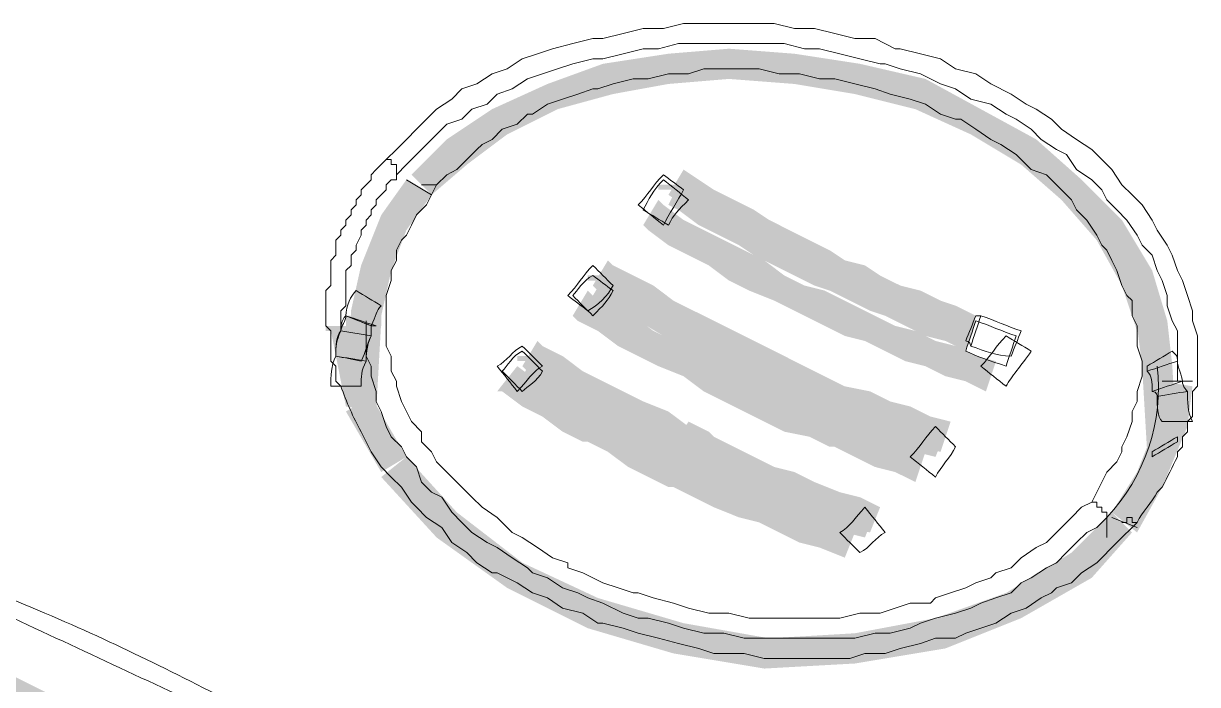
# Model space of a CAD drawing. Header units: millimetres. Extents: x -71336 to -35435, y -26189 to 22712.
# Drawn here: x -39877.114 to -39872.139, y -5453.357 to -5450.556 of the extents above; entities that cross this region are included whole.
import ezdxf
from ezdxf.enums import TextEntityAlignment as Align

# ---------------------------------------------------------------- set-up
doc = ezdxf.new("R2010")
doc.units = ezdxf.units.MM
doc.layers.add('SC - Equipment', color=7, linetype='Continuous', lineweight=13)
doc.styles.get("Standard").update_dxf_attribs({"font": 'arial.ttf', "height": 35})

# ---------------------------------------------------------------- blocks, each defined once
blk = doc.blocks.new('BARCO CLICKSHARE BUTTON WITH TEXT - SCHEMATIC')
at = {"layer": 'SC - Equipment', "lineweight": 0, "transparency": 33554687}
for points in [[(6.5754, -10.2047), (6.5113, -10.0125), (6.4046, -9.8204), (6.2551, -9.6496), (6.0843, -9.5002), (5.8708, -9.3721), (5.636, -9.2653), (5.3798, -9.2013), (5.1236, -9.1586), (4.8461, -9.1373), (4.5899, -9.1586), (4.3551, -9.2013), (4.1203, -9.2653), (3.9068, -9.3721), (3.736, -9.5002), (3.5865, -9.6283), (3.5011, -9.5429), (3.6506, -9.3934), (3.8427, -9.2653), (4.0776, -9.1586), (4.3124, -9.0732), (4.5899, -9.0305), (4.8461, -9.0092), (5.1236, -9.0305), (5.4012, -9.0732), (5.6787, -9.1373), (5.9135, -9.2653), (6.1484, -9.3934), (6.3405, -9.5642), (6.5113, -9.735), (6.6394, -9.9485), (6.7034, -10.162)], [(5.8495, -10.2474), (5.7641, -10.226), (5.7641, -10.226), (5.6787, -10.1833), (5.6787, -10.1833), (5.6147, -10.162), (5.6147, -10.162), (5.5293, -10.1193), (5.5293, -10.1193), (5.4439, -10.0766), (5.4439, -10.0766), (5.3585, -10.0552), (5.3585, -10.0552), (5.2731, -10.0125), (5.2731, -10.0125), (5.209, -9.9699), (5.209, -9.9699), (5.1237, -9.9272), (5.1237, -9.9272), (5.0383, -9.8845), (5.0383, -9.8845), (4.9742, -9.8418), (4.9742, -9.8418), (4.8888, -9.7991), (4.8888, -9.7991), (4.8034, -9.7564), (4.8034, -9.7564), (4.718, -9.7137), (4.718, -9.7137), (4.654, -9.671), (4.654, -9.671), (4.5899, -9.6283), (4.654, -9.5215), (4.718, -9.5642), (4.6753, -9.6069), (4.718, -9.5642), (4.7821, -9.6069), (4.7607, -9.671), (4.7821, -9.6069), (4.8675, -9.6496), (4.8461, -9.7137), (4.8675, -9.6496), (4.9529, -9.6923), (4.9102, -9.7564), (4.9529, -9.6923), (5.0169, -9.735), (4.9956, -9.7991), (5.0169, -9.735), (5.1023, -9.7777), (5.081, -9.8418), (5.1023, -9.7777), (5.1877, -9.8204), (5.1663, -9.8845), (5.1877, -9.8204), (5.2731, -9.8631), (5.2304, -9.9272), (5.2731, -9.8631), (5.3371, -9.9058), (5.3158, -9.9485), (5.3371, -9.9058), (5.4225, -9.9272), (5.3798, -9.9912), (5.4225, -9.9272), (5.4866, -9.9699), (5.572, -10.0125), (5.6574, -10.0339), (5.636, -10.0979), (5.6574, -10.0339), (5.7428, -10.0766), (5.7214, -10.1406), (5.7428, -10.0766), (5.8068, -10.0979), (5.7855, -10.162), (5.8068, -10.0979), (5.8922, -10.1406)], [(5.8495, -10.2901), (5.7641, -10.2474), (5.7641, -10.2474), (5.6787, -10.226), (5.6787, -10.226), (5.5933, -10.1833), (5.5933, -10.1833), (5.5079, -10.1406), (5.5079, -10.1406), (5.4439, -10.1193), (5.4439, -10.1193), (5.3585, -10.0766), (5.3585, -10.0766), (5.2731, -10.0339), (5.2731, -10.0339), (5.209, -10.0125), (5.209, -10.0125), (5.1237, -9.9699), (5.1237, -9.9699), (5.0383, -9.9272), (5.0383, -9.9272), (4.9529, -9.8845), (4.9529, -9.8845), (4.8888, -9.8418), (4.8888, -9.8418), (4.8034, -9.7991), (4.8034, -9.7991), (4.718, -9.7564), (4.718, -9.7564), (4.6326, -9.6923), (4.6326, -9.6923), (4.5899, -9.671), (4.654, -9.5429), (4.6967, -9.5856), (4.6753, -9.6496), (4.6967, -9.5856), (4.7821, -9.6283), (4.7607, -9.6923), (4.7821, -9.6283), (4.8675, -9.6923), (4.8248, -9.735), (4.8675, -9.671), (4.9529, -9.735), (4.9102, -9.7777), (4.9315, -9.735), (5.0169, -9.7777), (4.9956, -9.8204), (5.0169, -9.7777), (5.1023, -9.8204), (5.081, -9.8631), (5.1023, -9.8204), (5.1877, -9.8418), (5.145, -9.9058), (5.1877, -9.8418), (5.2517, -9.8845), (5.2304, -9.9485), (5.2517, -9.8845), (5.3371, -9.9272), (5.2944, -9.9912), (5.3371, -9.9272), (5.4012, -9.9699), (5.3798, -10.0125), (5.4012, -9.9699), (5.4866, -9.9912), (5.4652, -10.0552), (5.4866, -9.9912), (5.572, -10.0339), (5.5506, -10.0979), (5.572, -10.0339), (5.636, -10.0552), (5.6147, -10.1193), (5.636, -10.0552), (5.7214, -10.0979), (5.7001, -10.162), (5.7214, -10.0979), (5.8068, -10.1406), (5.7855, -10.1833), (5.8068, -10.1193), (5.8922, -10.162)], [(3.5865, -9.6283), (3.4798, -9.7777), (3.4157, -9.9485), (3.3731, -10.1406), (3.3731, -10.162), (3.245, -10.162), (3.245, -10.1406), (3.245, -10.1193), (3.2877, -9.9272), (3.3731, -9.7137), (3.4798, -9.5642)], [(5.9349, -10.4609), (5.8495, -10.4182), (5.8495, -10.4182), (5.7641, -10.3968), (5.7641, -10.3968), (5.6787, -10.3541), (5.6787, -10.3541), (5.5933, -10.3328), (5.5933, -10.3328), (5.5079, -10.2901), (5.5079, -10.2901), (5.4225, -10.2474), (5.4225, -10.2474), (5.3371, -10.226), (5.3371, -10.226), (5.2517, -10.1833), (5.2517, -10.1833), (5.209, -10.162), (5.209, -10.162), (5.1236, -10.1193), (5.1236, -10.1193), (5.0383, -10.0766), (5.0383, -10.0766), (4.9315, -10.0339), (4.9315, -10.0339), (4.8461, -9.9912), (4.8461, -9.9912), (4.7607, -9.9272), (4.7607, -9.9272), (4.6753, -9.8845), (4.6753, -9.8845), (4.5899, -9.8418), (4.5899, -9.8418), (4.5045, -9.7777), (4.5045, -9.7777), (4.4832, -9.7564), (4.5472, -9.6496), (4.5686, -9.671), (4.5686, -9.671), (4.654, -9.735), (4.6326, -9.7777), (4.654, -9.735), (4.7394, -9.7777), (4.718, -9.8204), (4.7394, -9.7777), (4.8248, -9.8204), (4.8034, -9.8845), (4.8248, -9.8204), (4.9102, -9.8631), (4.8888, -9.9272), (4.9102, -9.8631), (4.9956, -9.9058), (4.9742, -9.9699), (4.9956, -9.9058), (5.081, -9.9699), (5.0596, -10.0125), (5.081, -9.9699), (5.1663, -10.0125), (5.145, -10.0552), (5.1663, -10.0125), (5.2517, -10.0339), (5.2517, -10.0339), (5.2944, -10.0552), (5.2944, -10.0552), (5.3798, -10.0979), (5.3585, -10.162), (5.3798, -10.0979), (5.4652, -10.1406), (5.4439, -10.2047), (5.4652, -10.1406), (5.5506, -10.1833), (5.5293, -10.226), (5.5506, -10.1833), (5.636, -10.2047), (5.7214, -10.2474), (5.7001, -10.3114), (5.7214, -10.2474), (5.8068, -10.2687), (5.8922, -10.3114), (5.8709, -10.3755), (5.8922, -10.3114), (5.9776, -10.3328)], [(4.3337, -9.9058), (4.3551, -9.9272), (4.4405, -9.9699), (4.3978, -10.0339), (4.4405, -9.9699), (4.5259, -10.0125), (4.4832, -10.0766), (4.5259, -10.0125), (4.6113, -10.0766), (4.5686, -10.1193), (4.6113, -10.0766), (4.6967, -10.1193), (4.6967, -10.1193), (4.7394, -10.1406), (4.7394, -10.1406), (4.8248, -10.1833), (4.7821, -10.2474), (4.8248, -10.1833), (4.9102, -10.226), (4.8888, -10.2901), (4.9102, -10.226), (4.9956, -10.2687), (4.9742, -10.3328), (4.9956, -10.2687), (5.081, -10.3114), (5.0596, -10.3755), (5.081, -10.3114), (5.1663, -10.3541), (5.145, -10.4182), (5.1663, -10.3541), (5.2517, -10.3968), (5.2304, -10.4609), (5.2517, -10.3968), (5.3371, -10.4395), (5.3158, -10.4822), (5.3371, -10.4395), (5.4439, -10.4609), (5.5293, -10.5036), (5.6147, -10.5249), (5.5933, -10.589), (5.6147, -10.5249), (5.7001, -10.5676), (5.6787, -10.6317), (5.7001, -10.5676), (5.7855, -10.589), (5.7428, -10.7171), (5.6574, -10.6957), (5.6574, -10.6957), (5.572, -10.653), (5.572, -10.653), (5.4652, -10.6103), (5.4652, -10.6103), (5.3798, -10.589), (5.3798, -10.589), (5.2944, -10.5463), (5.2944, -10.5463), (5.209, -10.5036), (5.209, -10.5036), (5.1236, -10.4609), (5.1236, -10.4609), (5.0383, -10.4182), (5.0383, -10.4182), (4.9315, -10.3755), (4.9315, -10.3755), (4.8461, -10.3328), (4.8461, -10.3328), (4.7607, -10.2901), (4.7607, -10.2901), (4.6753, -10.2474), (4.6753, -10.2474), (4.6326, -10.226), (4.6326, -10.226), (4.5472, -10.1833), (4.5472, -10.1833), (4.4618, -10.1406), (4.4618, -10.1406), (4.3764, -10.0766), (4.3764, -10.0766), (4.291, -10.0339), (4.2697, -10.0125)], [(5.7214, -10.7384), (5.636, -10.7171), (5.636, -10.7171), (5.5506, -10.6744), (5.5506, -10.6744), (5.4652, -10.653), (5.4652, -10.653), (5.3585, -10.6103), (5.3585, -10.6103), (5.3585, -10.6103), (5.2731, -10.5676), (5.2731, -10.5676), (5.1877, -10.5249), (5.1877, -10.5249), (5.0809, -10.4822), (5.0809, -10.4822), (4.9956, -10.4395), (4.9956, -10.4395), (4.9102, -10.3968), (4.9102, -10.3968), (4.8248, -10.3541), (4.8248, -10.3541), (4.7394, -10.3114), (4.7394, -10.3114), (4.654, -10.2687), (4.654, -10.2687), (4.5686, -10.226), (4.5686, -10.226), (4.4618, -10.162), (4.4618, -10.162), (4.3764, -10.1193), (4.3764, -10.1193), (4.291, -10.0766), (4.2697, -10.0552), (4.3337, -9.9485), (4.3551, -9.9485), (4.4405, -10.0125), (4.4191, -10.0552), (4.4405, -10.0125), (4.5259, -10.0552), (4.5045, -10.1193), (4.5259, -10.0552), (4.6113, -10.0979), (4.5899, -10.162), (4.6113, -10.0979), (4.718, -10.162), (4.6753, -10.2047), (4.6967, -10.162), (4.8034, -10.2047), (4.8888, -10.2474), (4.9742, -10.2901), (4.9315, -10.3541), (4.9742, -10.2901), (5.0596, -10.3328), (5.0383, -10.3968), (5.0596, -10.3328), (5.145, -10.3755), (5.1236, -10.4395), (5.145, -10.3755), (5.2304, -10.4182), (5.209, -10.4609), (5.2304, -10.4182), (5.3158, -10.4395), (5.2944, -10.5036), (5.3158, -10.4395), (5.4012, -10.4822), (5.4225, -10.4822), (5.4225, -10.4822), (5.5079, -10.5249), (5.4866, -10.589), (5.5079, -10.5249), (5.5933, -10.5676), (5.6787, -10.589), (5.6574, -10.653), (5.6787, -10.589), (5.7641, -10.6317)], [(5.636, -10.8451), (5.5506, -10.8025), (5.5506, -10.8025), (5.4652, -10.7811), (5.4652, -10.7811), (5.3798, -10.7384), (5.3798, -10.7384), (5.2944, -10.6957), (5.2731, -10.6957), (5.2731, -10.6957), (5.2731, -10.6957), (5.1877, -10.653), (5.1877, -10.653), (5.081, -10.6317), (5.081, -10.6317), (4.9956, -10.589), (4.9956, -10.589), (4.9102, -10.5463), (4.9102, -10.5463), (4.8248, -10.5036), (4.8248, -10.5036), (4.7394, -10.4609), (4.7394, -10.4609), (4.654, -10.3968), (4.654, -10.3968), (4.5472, -10.3541), (4.5472, -10.3541), (4.4618, -10.3114), (4.4618, -10.3114), (4.3764, -10.2687), (4.3764, -10.2687), (4.291, -10.2047), (4.291, -10.2047), (4.2057, -10.162), (4.2057, -10.162), (4.1843, -10.1406), (4.2484, -10.0339), (4.2697, -10.0552), (4.2697, -10.0552), (4.3551, -10.0979), (4.3337, -10.162), (4.3551, -10.0979), (4.4405, -10.1406), (4.4191, -10.2047), (4.4405, -10.1406), (4.5259, -10.2047), (4.5045, -10.2474), (4.5259, -10.2047), (4.6113, -10.2474), (4.5899, -10.3114), (4.6113, -10.2474), (4.6967, -10.2901), (4.6753, -10.3541), (4.6967, -10.2901), (4.7821, -10.3328), (4.7607, -10.3968), (4.7821, -10.3328), (4.8888, -10.3755), (4.8461, -10.4395), (4.8888, -10.3755), (4.9742, -10.4182), (5.0596, -10.4609), (5.0383, -10.5249), (5.0596, -10.4609), (5.145, -10.5036), (5.1236, -10.5676), (5.145, -10.5036), (5.2304, -10.5463), (5.209, -10.6103), (5.2304, -10.5463), (5.3158, -10.589), (5.3158, -10.589), (5.3371, -10.589), (5.3371, -10.589), (5.4225, -10.6317), (5.5079, -10.653), (5.4866, -10.7171), (5.5079, -10.653), (5.5933, -10.6957), (5.572, -10.7384), (5.5933, -10.6957), (5.6787, -10.7171)], [(4.0349, -10.2474), (4.0562, -10.2687), (4.1416, -10.3114), (4.227, -10.3755), (4.2057, -10.4182), (4.227, -10.3755), (4.3124, -10.4182), (4.291, -10.4609), (4.3124, -10.4182), (4.3978, -10.4609), (4.3764, -10.5249), (4.3978, -10.4609), (4.4832, -10.5036), (4.4618, -10.5676), (4.4832, -10.5036), (4.5899, -10.5463), (4.5472, -10.6103), (4.5899, -10.5463), (4.6753, -10.6103), (4.6326, -10.653), (4.6753, -10.589), (4.7607, -10.6317), (4.7607, -10.6317), (4.7821, -10.653), (4.7821, -10.653), (4.8675, -10.6957), (4.8461, -10.7598), (4.8675, -10.6957), (4.9529, -10.7384), (4.9315, -10.8025), (4.9529, -10.7384), (5.0383, -10.7811), (5.0169, -10.8238), (5.0383, -10.7811), (5.1236, -10.8025), (5.209, -10.8451), (5.1877, -10.9092), (5.209, -10.8451), (5.3158, -10.8878), (5.2944, -10.9305), (5.3158, -10.8878), (5.4012, -10.9092), (5.4866, -10.9519), (5.4439, -11.0586), (5.3585, -11.0373), (5.3585, -11.0373), (5.2517, -10.9946), (5.2517, -10.9946), (5.1663, -10.9732), (5.1663, -10.9732), (5.081, -10.9305), (5.081, -10.9305), (4.9956, -10.8878), (4.9956, -10.8878), (4.9102, -10.8451), (4.9102, -10.8451), (4.8248, -10.8025), (4.8248, -10.8025), (4.718, -10.7811), (4.718, -10.7598), (4.6967, -10.7598), (4.6967, -10.7598), (4.6113, -10.7171), (4.6113, -10.7171), (4.5259, -10.6744), (4.5259, -10.6744), (4.4405, -10.6317), (4.4405, -10.6317), (4.3551, -10.5676), (4.3551, -10.5676), (4.2484, -10.5249), (4.2484, -10.5249), (4.163, -10.4822), (4.163, -10.4822), (4.0776, -10.4182), (4.0776, -10.4182), (3.9922, -10.3755), (3.9708, -10.3541)], [(5.4225, -11.08), (5.3371, -11.0586), (5.3371, -11.0586), (5.2517, -11.0159), (5.2304, -11.0159), (5.145, -10.9946), (5.145, -10.9946), (5.0596, -10.9519), (5.0596, -10.9519), (4.9742, -10.9092), (4.9742, -10.9092), (4.8888, -10.8665), (4.8888, -10.8665), (4.8034, -10.8238), (4.8034, -10.8238), (4.718, -10.8025), (4.718, -10.8025), (4.6967, -10.7811), (4.6967, -10.7811), (4.6113, -10.7384), (4.6113, -10.7384), (4.5045, -10.6957), (4.5045, -10.6957), (4.4191, -10.653), (4.4191, -10.653), (4.3337, -10.6103), (4.3337, -10.6103), (4.2483, -10.5463), (4.2483, -10.5463), (4.163, -10.5036), (4.163, -10.5036), (4.0776, -10.4609), (4.0776, -10.4609), (3.9922, -10.3968), (3.9708, -10.3968), (4.0349, -10.2901), (4.0562, -10.2901), (4.1416, -10.3328), (4.0989, -10.3968), (4.1416, -10.3328), (4.227, -10.3968), (4.1843, -10.4395), (4.227, -10.3968), (4.3124, -10.4395), (4.3978, -10.4822), (4.4832, -10.5463), (4.4618, -10.589), (4.4832, -10.5463), (4.5686, -10.589), (4.654, -10.6317), (4.6326, -10.6744), (4.654, -10.6317), (4.7394, -10.6744), (4.7394, -10.6744), (4.7607, -10.6744), (4.7607, -10.6744), (4.8461, -10.7171), (4.8248, -10.7811), (4.8461, -10.7171), (4.9315, -10.7598), (4.9102, -10.8238), (4.9315, -10.7598), (5.0169, -10.8025), (4.9956, -10.8451), (5.0169, -10.8025), (5.1023, -10.8238), (5.209, -10.8665), (5.2944, -10.9092), (5.2731, -10.9519), (5.2944, -10.9092), (5.3798, -10.9305), (5.3585, -10.9946), (5.3798, -10.9305), (5.4652, -10.9732)], [(3.9495, -10.3541), (3.9495, -10.3541), (4.0349, -10.4182), (3.9922, -10.4609), (4.0349, -10.4182), (4.1203, -10.4609), (4.0989, -10.5249), (4.1203, -10.4609), (4.2056, -10.5036), (4.1843, -10.5676), (4.2056, -10.5036), (4.291, -10.5676), (4.3124, -10.5676), (4.3978, -10.6103), (4.3551, -10.6744), (4.3978, -10.6103), (4.4832, -10.653), (4.4405, -10.7171), (4.4832, -10.653), (4.5686, -10.6957), (4.5472, -10.7598), (4.5686, -10.6957), (4.654, -10.7384), (4.654, -10.7384), (4.6753, -10.7598), (4.6753, -10.7598), (4.7607, -10.8025), (4.718, -10.8451), (4.7607, -10.8025), (4.8461, -10.8238), (4.8248, -10.8878), (4.8461, -10.8238), (4.9315, -10.8665), (4.9102, -10.9305), (4.9315, -10.8665), (5.0169, -10.9092), (4.9955, -10.9732), (5.0169, -10.9092), (5.1023, -10.9519), (5.1877, -10.9732), (5.2731, -11.0159), (5.2517, -11.08), (5.2731, -11.0159), (5.3798, -11.0373), (5.3798, -11.0373), (5.3798, -11.0586), (5.3371, -11.1654), (5.3371, -11.1654), (5.3371, -11.1654), (5.2304, -11.1227), (5.2304, -11.1227), (5.145, -11.1013), (5.145, -11.1013), (5.0596, -11.0586), (5.0596, -11.0586), (4.9742, -11.0159), (4.9742, -11.0159), (4.8888, -10.9946), (4.8888, -10.9946), (4.7821, -10.9519), (4.7821, -10.9519), (4.6967, -10.9092), (4.6967, -10.9092), (4.6113, -10.8665), (4.6113, -10.8665), (4.5899, -10.8665), (4.5899, -10.8665), (4.5045, -10.8238), (4.5045, -10.8238), (4.4191, -10.7811), (4.4191, -10.7811), (4.3337, -10.7171), (4.3337, -10.7171), (4.2483, -10.6744), (4.227, -10.6744), (4.1416, -10.6317), (4.1416, -10.6317), (4.0562, -10.5676), (4.0562, -10.5676), (3.9708, -10.5249), (3.9708, -10.5249), (3.8854, -10.4609), (3.8641, -10.4609)], [(6.8102, -10.4395), (6.7888, -10.6103), (6.6821, -10.8665), (6.5754, -11.0586), (6.4686, -10.9732), (6.5754, -10.8025), (6.6608, -10.589), (6.6821, -10.4182)], [(6.554, -11.0586), (6.3832, -11.2508), (6.0843, -11.4216), (5.7641, -11.5497), (5.3798, -11.6137), (4.9956, -11.6351), (4.6113, -11.571), (4.2483, -11.4643), (3.9068, -11.2935), (3.6079, -11.08), (3.373, -10.8238), (3.4798, -10.7384), (3.6933, -10.9732), (3.9708, -11.1867), (4.291, -11.3362), (4.654, -11.4429), (5.0169, -11.507), (5.3798, -11.4856), (5.7214, -11.4216), (6.0203, -11.3148), (6.2978, -11.144), (6.4686, -10.9732)], [(3.4157, -12.5744), (3.309, -12.5103), (3.1169, -12.4036), (2.9034, -12.3182), (2.7966, -12.2542), (2.5831, -12.1688), (2.3697, -12.062), (2.1775, -11.9766), (1.964, -11.8699), (1.7505, -11.7845), (1.5371, -11.6777), (1.3236, -11.5924), (1.3663, -11.4856), (1.5798, -11.571), (1.7932, -11.6564), (2.0067, -11.7631), (2.2202, -11.8485), (2.4337, -11.9553), (2.6472, -12.0407), (2.8607, -12.1474), (2.9461, -12.1901), (3.1596, -12.2969), (3.373, -12.4036), (3.4798, -12.4463)], [(3.3944, -12.6384, 0.015677), (1.3236, -11.6778), (1.3236, -11.6778), (1.3876, -11.571), (1.3876, -11.571, -0.015677), (3.4584, -12.5317), (3.4584, -12.5317)]]:
    blk.add_hatch(color=7, dxfattribs=at).paths.add_polyline_path(points)
at = {"layer": 'SC - Equipment', "color": 7, "lineweight": 0, "transparency": 33554687}
for points in [[(6.8315, -10.4395), (6.8315, -10.3968), (6.8315, -10.3328), (6.8315, -10.2901), (6.8315, -10.226), (6.8102, -10.162), (6.8102, -10.1193), (6.7888, -10.0552), (6.7675, -9.9912), (6.7461, -9.9485), (6.7248, -9.8845), (6.7034, -9.8418), (6.6608, -9.7777), (6.6394, -9.735), (6.5967, -9.671), (6.554, -9.6283), (6.5113, -9.5856), (6.4686, -9.5215), (6.4259, -9.4788), (6.3832, -9.4361), (6.3192, -9.3934), (6.2551, -9.3507), (6.2124, -9.308), (6.1484, -9.2653), (6.1057, -9.244), (6.0416, -9.2013), (5.9562, -9.1586), (5.8922, -9.1159), (5.8068, -9.0946), (5.7428, -9.0519), (5.6574, -9.0305), (5.572, -9.0092), (5.5506, -9.0092), (5.4652, -8.9665), (5.3798, -8.9665), (5.2944, -8.9451), (5.209, -8.9238), (5.1236, -8.9238), (5.0382, -8.9024), (4.9529, -8.9024), (4.9315, -8.9024), (4.9102, -8.9024), (4.8248, -8.9024), (4.7394, -8.9024), (4.654, -8.9024), (4.5686, -8.9238), (4.4832, -8.9238), (4.3978, -8.9451), (4.3124, -8.9665), (4.2697, -8.9665), (4.1843, -8.9878), (4.0989, -9.0092), (4.0349, -9.0305), (3.9708, -9.0519), (3.9068, -9.0946), (3.8427, -9.1159), (3.7787, -9.1586), (3.7146, -9.1799), (3.6719, -9.2226), (3.6079, -9.2653), (3.5652, -9.308), (3.5225, -9.3507), (3.4798, -9.3934), (3.4371, -9.4361), (3.3944, -9.4788)], [(3.6079, -9.5856), (3.6506, -9.5429), (3.6933, -9.5215), (3.736, -9.4788), (3.7787, -9.4361), (3.8, -9.4148), (3.8427, -9.3934), (3.8854, -9.3507), (3.9495, -9.3294), (3.9922, -9.2867), (4.0135, -9.2867), (4.0776, -9.244), (4.1416, -9.2226), (4.2056, -9.2013), (4.2697, -9.1799), (4.291, -9.1799), (4.3551, -9.1586), (4.4405, -9.1373), (4.5045, -9.1373), (4.5899, -9.1159), (4.6753, -9.1159), (4.7394, -9.0946), (4.8248, -9.0946), (4.9102, -9.0946), (4.9742, -9.0946), (5.0596, -9.1159), (5.145, -9.1159), (5.2304, -9.1373), (5.2944, -9.1373), (5.3798, -9.1586), (5.4652, -9.1799), (5.5293, -9.2013), (5.6147, -9.2226), (5.6787, -9.244), (5.7428, -9.2867), (5.8068, -9.308), (5.8282, -9.308), (5.8922, -9.3507), (5.9562, -9.3934), (5.9989, -9.4148), (6.063, -9.4575), (6.0843, -9.4788), (6.127, -9.5215), (6.1911, -9.5429), (6.2338, -9.5856), (6.2765, -9.6283), (6.2978, -9.6496), (6.3192, -9.6923), (6.3619, -9.735), (6.4046, -9.7991), (6.4259, -9.8418), (6.4473, -9.8631), (6.4686, -9.9058), (6.49, -9.9485), (6.5113, -10.0125), (6.5327, -10.0552), (6.554, -10.0766), (6.554, -10.1406), (6.5754, -10.1833), (6.5754, -10.226), (6.5754, -10.2687), (6.5967, -10.3328), (6.5967, -10.3541), (6.5967, -10.3968), (6.5754, -10.4609), (6.5754, -10.5036), (6.554, -10.5463), (6.554, -10.589), (6.5327, -10.653), (6.5113, -10.6957), (6.5113, -10.7171), (6.49, -10.7598), (6.4473, -10.8025), (6.4259, -10.8451), (6.4046, -10.8878), (6.3832, -10.9305)], [(3.2023, -10.2047), (3.2023, -10.1833), (3.2023, -10.162), (3.2023, -10.1406), (3.2023, -10.1193), (3.2236, -10.0979), (3.2236, -10.0766), (3.2236, -10.0552), (3.2236, -10.0339), (3.2236, -9.9912), (3.2236, -9.9699), (3.2236, -9.9485), (3.245, -9.9272), (3.245, -9.9058), (3.245, -9.8845), (3.2663, -9.8631), (3.2663, -9.8418), (3.2877, -9.7991), (3.2877, -9.7777), (3.309, -9.7564), (3.309, -9.735), (3.3304, -9.7137), (3.3304, -9.6923), (3.3517, -9.671), (3.3517, -9.6496), (3.3731, -9.6283), (3.3944, -9.6069), (3.3944, -9.5856), (3.4158, -9.5642), (3.4371, -9.5642), (3.4371, -9.5429)], [(6.3832, -10.9305), (6.3405, -10.9519), (6.2978, -10.9946), (6.2551, -11.0373), (6.2124, -11.08), (6.1911, -11.1013), (6.1484, -11.1227), (6.0843, -11.1654), (6.0416, -11.2081), (5.9776, -11.2294), (5.9563, -11.2508), (5.8922, -11.2721), (5.8495, -11.2935), (5.7855, -11.3148), (5.7214, -11.3362), (5.7001, -11.3575), (5.6147, -11.3575), (5.5506, -11.3789), (5.4866, -11.4002), (5.4012, -11.4002), (5.3158, -11.4216), (5.2517, -11.4216), (5.1663, -11.4216), (5.081, -11.4216), (4.9956, -11.4216), (4.9315, -11.4216), (4.8461, -11.4002), (4.7607, -11.4002), (4.6753, -11.3789), (4.6113, -11.3575), (4.5259, -11.3362), (4.4618, -11.3148), (4.4405, -11.3148), (4.3764, -11.2935), (4.3124, -11.2721), (4.227, -11.2294), (4.163, -11.2081), (4.163, -11.1867), (4.0989, -11.1654), (4.0349, -11.1227), (3.9708, -11.08), (3.9281, -11.0586), (3.9068, -11.0373), (3.8641, -10.9946), (3.8, -10.9519), (3.7573, -10.9092), (3.7146, -10.8665), (3.6933, -10.8451), (3.6506, -10.8025), (3.6079, -10.7598), (3.5865, -10.7171), (3.5438, -10.6744), (3.5438, -10.6317), (3.5011, -10.589), (3.4798, -10.5463), (3.4585, -10.5036), (3.4371, -10.4395), (3.4371, -10.4182), (3.4158, -10.3755), (3.4158, -10.3114), (3.3944, -10.2687), (3.3944, -10.226), (3.3944, -10.1833), (3.3944, -10.1406), (3.3944, -10.0979), (3.3944, -10.0552), (3.4158, -9.9912), (3.4158, -9.9485), (3.4371, -9.9058), (3.4371, -9.8631), (3.4585, -9.8204), (3.4798, -9.7991), (3.5011, -9.7564), (3.5225, -9.7137), (3.5652, -9.671), (3.5865, -9.6283), (3.6079, -9.5856)], [(3.5438, -9.5856), (3.5652, -9.5856), (3.5865, -9.5856), (3.6079, -9.5856)], [(6.3832, -10.9305), (6.4046, -10.9305), (6.4046, -10.9519), (6.4259, -10.9519), (6.4259, -10.9732), (6.4473, -10.9732), (6.4473, -10.9946), (6.4046, -11.0373), (6.3619, -11.0586), (6.3192, -11.1013), (6.2765, -11.144), (6.2338, -11.1867), (6.1911, -11.2081), (6.127, -11.2508), (6.0843, -11.2721), (6.0416, -11.3148), (5.9776, -11.3362), (5.9136, -11.3575), (5.8709, -11.3789), (5.8068, -11.4002), (5.7214, -11.4216), (5.6574, -11.4429), (5.6147, -11.4643), (5.5293, -11.4856), (5.4652, -11.4856), (5.3798, -11.507), (5.3371, -11.507), (5.2731, -11.507), (5.1877, -11.507), (5.1023, -11.507), (5.0596, -11.507), (4.9742, -11.507), (4.9102, -11.507), (4.8248, -11.4856), (4.7821, -11.4856), (4.7394, -11.4856), (4.654, -11.4643), (4.5899, -11.4429), (4.5045, -11.4216), (4.4618, -11.4216), (4.3978, -11.4002), (4.3124, -11.3575), (4.2484, -11.3362), (4.2057, -11.3148), (4.1416, -11.2935), (4.0776, -11.2508), (4.0135, -11.2294), (3.9922, -11.2081), (3.9281, -11.1654), (3.8641, -11.1227), (3.8214, -11.1013), (3.7573, -11.0586), (3.7146, -11.0159), (3.6719, -10.9732), (3.6292, -10.9092), (3.5865, -10.8878), (3.5438, -10.8451), (3.5225, -10.7811), (3.4798, -10.7384), (3.4584, -10.6957), (3.4158, -10.653), (3.3944, -10.6103), (3.3731, -10.5463), (3.3517, -10.5036), (3.3517, -10.4609), (3.3304, -10.3968), (3.3304, -10.3541), (3.309, -10.3114), (3.309, -10.2687), (3.309, -10.2047), (3.309, -10.162)], [(6.7461, -10.7171), (6.7675, -10.6957), (6.7675, -10.6744), (6.7675, -10.653), (6.7888, -10.6317), (6.7888, -10.6103), (6.7888, -10.589), (6.8102, -10.5676), (6.8102, -10.5463), (6.8102, -10.5249), (6.8102, -10.4822), (6.8102, -10.4609), (6.8315, -10.4395)], [(6.5754, -11.0159), (6.554, -11.0159), (6.554, -10.9946), (6.5327, -10.9946), (6.5327, -11.0159), (6.5113, -11.0159)]]:
    blk.add_lwpolyline(points, dxfattribs=at)
for points in [[(6.554, -11.0373), (6.5113, -11.08), (6.4686, -11.1227), (6.4259, -11.1654), (6.4046, -11.1867), (6.3405, -11.2294), (6.2978, -11.2721), (6.2338, -11.2935), (6.2124, -11.3148), (6.1697, -11.3362), (6.1057, -11.3789), (6.0416, -11.4002), (5.9776, -11.4429), (5.9135, -11.4643), (5.8495, -11.4856), (5.8068, -11.507), (5.7214, -11.507), (5.6574, -11.5283), (5.572, -11.5497), (5.5079, -11.571), (5.4225, -11.571), (5.3585, -11.5924), (5.3158, -11.5924), (5.2304, -11.5924), (5.145, -11.5924), (5.0809, -11.5924), (4.9956, -11.5924), (4.9102, -11.571), (4.8248, -11.571), (4.8034, -11.571), (4.7821, -11.571), (4.718, -11.5497), (4.6326, -11.5283), (4.5472, -11.507), (4.4618, -11.4856), (4.3978, -11.4643), (4.3124, -11.4429), (4.291, -11.4429), (4.227, -11.4002), (4.1416, -11.3789), (4.0776, -11.3362), (4.0135, -11.3148), (3.9495, -11.2721), (3.8641, -11.2294), (3.8427, -11.2294), (3.7787, -11.1867), (3.736, -11.144), (3.6719, -11.1013), (3.6292, -11.0373), (3.5652, -10.9946), (3.5225, -10.9519), (3.5011, -10.9305), (3.4584, -10.8665), (3.4157, -10.8238), (3.373, -10.7811), (3.3304, -10.7171), (3.309, -10.6744), (3.2877, -10.6317, -0.041595), (3.2023, -10.4395), (3.1809, -10.4182), (3.1809, -10.3755), (3.1809, -10.3541), (3.1596, -10.3328), (3.1596, -10.2901), (3.1596, -10.2687), (3.1596, -10.2474), (3.1596, -10.226), (3.1596, -10.2047), (3.1382, -10.1833), (3.1382, -10.162), (3.1382, -10.1406), (3.1382, -10.0979), (3.1382, -10.0766), (3.1382, -10.0552), (3.1382, -10.0339), (3.1596, -10.0125), (3.1596, -9.9912), (3.1596, -9.9699), (3.1596, -9.9485), (3.1596, -9.9058), (3.1809, -9.8845), (3.1809, -9.8631), (3.1809, -9.8418), (3.1809, -9.8204), (3.2023, -9.7991), (3.2023, -9.7777), (3.2236, -9.7564), (3.2236, -9.735), (3.245, -9.7137), (3.245, -9.6923), (3.2663, -9.671), (3.2663, -9.6496), (3.2877, -9.6283), (3.2877, -9.6069), (3.309, -9.5856), (3.3303, -9.5642), (3.3303, -9.5429), (3.3517, -9.5215), (3.373, -9.5002), (3.3944, -9.4788), (3.4157, -9.4788), (3.4157, -9.5002), (3.4371, -9.5002), (3.4371, -9.5215), (3.4371, -9.5429), (3.4798, -9.5002), (3.5225, -9.4575), (3.5652, -9.4148), (3.6079, -9.3721), (3.6506, -9.3294), (3.7146, -9.308), (3.7573, -9.2653), (3.8214, -9.244), (3.8641, -9.2013), (3.9281, -9.1799), (3.9922, -9.1373), (4.0562, -9.1159), (4.1203, -9.0946), (4.1843, -9.0732), (4.2697, -9.0519), (4.3124, -9.0519), (4.3978, -9.0305), (4.4832, -9.0092), (4.5472, -9.0092), (4.6326, -8.9878), (4.718, -8.9878), (4.8034, -8.9878), (4.8888, -8.9878), (4.9102, -8.9878), (4.9955, -8.9878), (5.0809, -8.9878), (5.1663, -9.0092), (5.2304, -9.0092), (5.3158, -9.0305), (5.4012, -9.0519), (5.4866, -9.0732), (5.5079, -9.0732), (5.572, -9.0946), (5.6574, -9.1159), (5.7428, -9.1586), (5.8068, -9.1799), (5.8708, -9.2226), (5.9562, -9.244), (6.0203, -9.2867), (6.063, -9.308), (6.127, -9.3507), (6.1697, -9.3934), (6.2338, -9.4361), (6.2765, -9.4575), (6.3192, -9.5215), (6.3832, -9.5642), (6.4259, -9.6069), (6.4473, -9.6496), (6.49, -9.6923), (6.5327, -9.735), (6.5754, -9.7991), (6.5967, -9.8418), (6.6394, -9.8845), (6.6607, -9.9485), (6.6821, -9.9912), (6.7034, -10.0552), (6.7034, -10.0979), (6.7248, -10.162), (6.7461, -10.2047), (6.7461, -10.2687), (6.7461, -10.3114), (6.7461, -10.3755), (6.7461, -10.4182)], [(6.4473, -11.08), (6.4473, -10.9946, 0.220758), (6.6608, -10.3541)], [(1.4517, -11.2721, 0.037732), (1.8146, -11.4216, 0.000001), (2.7753, -11.8699)]]:
    blk.add_lwpolyline(points, format="xyb", dxfattribs=at)
for points in [[(3.4798, -9.5642), (3.4798, -9.5642), (3.5865, -9.6283), (3.5865, -9.6283)], [(3.3304, -10.1833), (3.2236, -10.1406)], [(3.2023, -10.2047), (3.3304, -10.226)], [(3.3304, -10.226), (3.2023, -10.2047)], [(6.8102, -10.4182), (6.8102, -10.4182), (6.6821, -10.4182), (6.6821, -10.4182)], [(6.5754, -11.0373), (6.5754, -11.0373), (6.4686, -10.9946), (6.4686, -10.9946)]]:
    blk.add_lwpolyline(points, close=True, dxfattribs=at)
for points, knots in [([(4.5686, -9.5429), (4.597, -9.5642), (4.6255, -9.5856), (4.654, -9.6069), (4.6326, -9.6496), (4.5899, -9.7137), (4.5686, -9.7564), (4.533, -9.7279), (4.4974, -9.6994), (4.4618, -9.671), (4.5045, -9.6283), (4.5259, -9.5856), (4.5686, -9.5429)], [0, 0, 0, 0, 1, 1, 1, 2, 2, 2, 3, 3, 3, 4, 4, 4, 4]), ([(4.5686, -9.5642), (4.6042, -9.5927), (4.6397, -9.6212), (4.6753, -9.6496), (4.6326, -9.6923), (4.6113, -9.7137), (4.5899, -9.7564), (4.5543, -9.735), (4.5188, -9.7137), (4.4832, -9.6923), (4.5045, -9.6496), (4.5259, -9.6069), (4.5686, -9.5642)], [0, 0, 0, 0, 1, 1, 1, 2, 2, 2, 3, 3, 3, 4, 4, 4, 4]), ([(4.2697, -9.9272), (4.2982, -9.9556), (4.3266, -9.9841), (4.3551, -10.0125), (4.3337, -10.0552), (4.291, -10.0979), (4.2483, -10.1193), (4.2199, -10.0979), (4.1914, -10.0766), (4.163, -10.0552), (4.2056, -10.0125), (4.227, -9.9699), (4.2697, -9.9272)], [0, 0, 0, 0, 1, 1, 1, 2, 2, 2, 3, 3, 3, 4, 4, 4, 4]), ([(4.2697, -9.9699), (4.2982, -9.9912), (4.3266, -10.0125), (4.3551, -10.0339), (4.3337, -10.0766), (4.3124, -10.0979), (4.2697, -10.1406), (4.2412, -10.1122), (4.2128, -10.0837), (4.1843, -10.0552), (4.2056, -10.0339), (4.227, -9.9912), (4.2697, -9.9699)], [0, 0, 0, 0, 1, 1, 1, 2, 2, 2, 3, 3, 3, 4, 4, 4, 4]), ([(3.3304, -10.1833), (3.2948, -10.1691), (3.2592, -10.1549), (3.2236, -10.1406), (3.2236, -10.0979), (3.245, -10.0552), (3.2663, -10.0339), (3.3019, -10.0552), (3.3375, -10.0766), (3.373, -10.0979), (3.3517, -10.1193), (3.3517, -10.1406), (3.3304, -10.1833)], [0, 0, 0, 0, 1, 1, 1, 2, 2, 2, 3, 3, 3, 4, 4, 4, 4]), ([(3.2236, -10.1406), (3.2236, -10.162), (3.2023, -10.1833), (3.2023, -10.2047), (3.2023, -10.1833), (3.2023, -10.162), (3.2236, -10.1406)], [0, 0, 0, 0, 1, 1, 1, 2, 2, 2, 2]), ([(3.3517, -10.1833), (3.3517, -10.1833), (3.3517, -10.1833), (3.3304, -10.1833), (3.2948, -10.1691), (3.2592, -10.1549), (3.2236, -10.1406), (3.2663, -10.1549), (3.309, -10.1691), (3.3517, -10.1833)], [0, 0, 0, 0, 1, 1, 1, 2, 2, 2, 3, 3, 3, 3]), ([(5.9136, -10.1406), (5.8993, -10.1833), (5.8851, -10.226), (5.8709, -10.2687), (5.8709, -10.2474), (5.8495, -10.2474), (5.8495, -10.2474), (5.8637, -10.2118), (5.878, -10.1762), (5.8922, -10.1406), (5.9136, -10.1406), (5.9136, -10.1406), (5.9136, -10.1406)], [0, 0, 0, 0, 1, 1, 1, 2, 2, 2, 3, 3, 3, 4, 4, 4, 4]), ([(6.0843, -10.2047), (6.0701, -10.2403), (6.0559, -10.2758), (6.0416, -10.3114), (5.9776, -10.3114), (5.9349, -10.2901), (5.8709, -10.2687), (5.8851, -10.226), (5.8993, -10.1833), (5.9136, -10.1406), (5.9776, -10.162), (6.0203, -10.1833), (6.0843, -10.2047)], [0, 0, 0, 0, 1, 1, 1, 2, 2, 2, 3, 3, 3, 4, 4, 4, 4]), ([(3.3304, -10.226), (3.3304, -10.226), (3.3304, -10.2047), (3.3304, -10.1833), (3.3304, -10.1833), (3.3304, -10.2047), (3.3304, -10.226)], [0, 0, 0, 0, 1, 1, 1, 2, 2, 2, 2]), ([(6.063, -10.226), (6.0488, -10.2687), (6.0345, -10.3114), (6.0203, -10.3541), (5.9562, -10.3328), (5.8922, -10.3114), (5.8495, -10.2901), (5.8637, -10.2474), (5.878, -10.2047), (5.8922, -10.162), (5.9562, -10.1833), (5.9989, -10.2047), (6.063, -10.226)], [0, 0, 0, 0, 1, 1, 1, 2, 2, 2, 3, 3, 3, 4, 4, 4, 4]), ([(3.2023, -10.2047), (3.1809, -10.2474), (3.1809, -10.2687), (3.1809, -10.3114), (3.1809, -10.2687), (3.1809, -10.226), (3.2023, -10.2047)], [0, 0, 0, 0, 1, 1, 1, 2, 2, 2, 2]), ([(3.309, -10.3328), (3.309, -10.3114), (3.309, -10.2687), (3.3304, -10.226), (3.309, -10.2687), (3.309, -10.2901), (3.2877, -10.3328), (3.2521, -10.3257), (3.2165, -10.3185), (3.1809, -10.3114), (3.2236, -10.3185), (3.2663, -10.3257), (3.309, -10.3328)], [0, 0, 0, 0, 1, 1, 1, 2, 2, 2, 3, 3, 3, 4, 4, 4, 4]), ([(6.0203, -10.226), (6.0559, -10.2474), (6.0915, -10.2687), (6.127, -10.2901), (6.0843, -10.3541), (6.0416, -10.3968), (6.0203, -10.4395), (5.9847, -10.4111), (5.9491, -10.3826), (5.9136, -10.3541), (5.9562, -10.3114), (5.9776, -10.2687), (6.0203, -10.226)], [0, 0, 0, 0, 1, 1, 1, 2, 2, 2, 3, 3, 3, 4, 4, 4, 4]), ([(3.9708, -10.2687), (3.9993, -10.2972), (4.0277, -10.3257), (4.0562, -10.3541), (4.0135, -10.3755), (3.9922, -10.4182), (3.9495, -10.4609), (3.921, -10.4253), (3.8925, -10.3897), (3.8641, -10.3541), (3.9068, -10.3328), (3.9281, -10.2901), (3.9708, -10.2687)], [0, 0, 0, 0, 1, 1, 1, 2, 2, 2, 3, 3, 3, 4, 4, 4, 4]), ([(3.9708, -10.2901), (3.9993, -10.3185), (4.0277, -10.347), (4.0562, -10.3755), (4.0349, -10.4182), (3.9922, -10.4395), (3.9708, -10.4609), (3.9423, -10.4324), (3.9139, -10.4039), (3.8854, -10.3755), (3.9068, -10.3541), (3.9281, -10.3114), (3.9708, -10.2901)], [0, 0, 0, 0, 1, 1, 1, 2, 2, 2, 3, 3, 3, 4, 4, 4, 4]), ([(6.6181, -10.3541), (6.6536, -10.3328), (6.6892, -10.3114), (6.7248, -10.2901), (6.7461, -10.3114), (6.7461, -10.3114), (6.7461, -10.3328), (6.7034, -10.347), (6.6607, -10.3612), (6.6181, -10.3755), (6.6181, -10.3541), (6.6181, -10.3541), (6.6181, -10.3541)], [0, 0, 0, 0, 1, 1, 1, 2, 2, 2, 3, 3, 3, 4, 4, 4, 4]), ([(3.2877, -10.4395), (3.245, -10.4395), (3.2023, -10.4395), (3.1596, -10.4395), (3.1596, -10.3968), (3.1596, -10.3541), (3.1809, -10.3114), (3.2236, -10.3185), (3.2663, -10.3257), (3.309, -10.3328), (3.2877, -10.3755), (3.2877, -10.3968), (3.2877, -10.4395)], [0, 0, 0, 0, 1, 1, 1, 2, 2, 2, 3, 3, 3, 4, 4, 4, 4]), ([(6.6181, -10.3755), (6.6607, -10.3612), (6.7034, -10.347), (6.7461, -10.3328), (6.7461, -10.3541), (6.7675, -10.3968), (6.7675, -10.4182), (6.7248, -10.4324), (6.6821, -10.4466), (6.6394, -10.4609), (6.6394, -10.4182), (6.6394, -10.3968), (6.6181, -10.3755)], [0, 0, 0, 0, 1, 1, 1, 2, 2, 2, 3, 3, 3, 4, 4, 4, 4]), ([(6.6394, -10.4609), (6.6821, -10.4466), (6.7248, -10.4324), (6.7675, -10.4182), (6.7675, -10.4395), (6.7888, -10.4609), (6.7888, -10.4609), (6.7461, -10.468), (6.7034, -10.4751), (6.6607, -10.4822), (6.6607, -10.4822), (6.6607, -10.4609), (6.6394, -10.4609)], [0, 0, 0, 0, 1, 1, 1, 2, 2, 2, 3, 3, 3, 4, 4, 4, 4]), ([(6.6607, -10.4822), (6.7034, -10.4751), (6.7461, -10.468), (6.7888, -10.4609), (6.7888, -10.5036), (6.7888, -10.5463), (6.8102, -10.589), (6.7675, -10.589), (6.7248, -10.589), (6.6821, -10.589), (6.6607, -10.5676), (6.6607, -10.5249), (6.6607, -10.4822)], [0, 0, 0, 0, 1, 1, 1, 2, 2, 2, 3, 3, 3, 4, 4, 4, 4]), ([(5.7214, -10.6103), (5.7499, -10.6388), (5.7783, -10.6672), (5.8068, -10.6957), (5.7854, -10.7384), (5.7428, -10.7811), (5.7214, -10.8238), (5.6858, -10.7953), (5.6502, -10.7669), (5.6147, -10.7384), (5.6574, -10.6957), (5.6787, -10.653), (5.7214, -10.6103)], [0, 0, 0, 0, 1, 1, 1, 2, 2, 2, 3, 3, 3, 4, 4, 4, 4]), ([(6.6394, -10.7171), (6.675, -10.6957), (6.7106, -10.6744), (6.7461, -10.653), (6.7461, -10.6744), (6.7461, -10.6744), (6.7461, -10.6744), (6.7106, -10.6957), (6.675, -10.7171), (6.6394, -10.7384), (6.6394, -10.7384), (6.6394, -10.7171), (6.6394, -10.7171)], [0, 0, 0, 0, 1, 1, 1, 2, 2, 2, 3, 3, 3, 4, 4, 4, 4]), ([(6.554, -11.0373), (6.554, -11.0373), (6.5754, -11.0159), (6.5754, -11.0159), (6.5967, -10.9732), (6.6394, -10.9305), (6.6608, -10.8878), (6.6608, -10.8878), (6.6821, -10.8665), (6.6821, -10.8665), (6.7035, -10.8238), (6.7248, -10.7811), (6.7461, -10.7384), (6.7461, -10.7384), (6.7461, -10.7384), (6.7461, -10.7171)], [0, 0, 0, 0, 1, 1, 1, 2, 2, 2, 3, 3, 3, 4, 4, 4, 5, 5, 5, 5]), ([(5.4225, -10.9519), (5.451, -10.9875), (5.4795, -11.0231), (5.5079, -11.0586), (5.4652, -11.08), (5.4439, -11.1227), (5.4012, -11.144), (5.3727, -11.1156), (5.3443, -11.0871), (5.3158, -11.0586), (5.3585, -11.0373), (5.3798, -10.9946), (5.4225, -10.9519)], [0, 0, 0, 0, 1, 1, 1, 2, 2, 2, 3, 3, 3, 4, 4, 4, 4])]:
    blk.add_open_spline(points, degree=3, knots=knots, dxfattribs=at)
blk.add_rational_spline([(2.7539, -11.7845), (2.3388, -11.5667), (1.9113, -11.3743), (1.473, -11.2081), (1.4303, -11.1867), (1.3663, -11.144), (1.3022, -11.1227)], [1, 0.998789138702, 0.998789138702, 1, 1, 1, 1], degree=3, knots=[0, 0, 0, 0, 0.12056, 0.12056, 0.12056, 1.12056, 1.12056, 1.12056, 1.12056], dxfattribs=at)
for points in [[(4.6753, -9.5856), (4.6753, -9.6069), (4.5472, -9.5856), (4.5472, -9.6069)], [(4.3764, -9.9699), (4.3764, -9.9912), (4.2483, -9.9699), (4.2483, -9.9912)], [(3.3731, -10.1406), (3.3731, -10.1833), (3.2236, -10.1406), (3.2236, -10.1833)], [(3.2877, -10.1833), (3.2877, -10.2047), (3.1382, -10.1833), (3.1382, -10.2047)], [(3.2236, -10.5249), (3.1596, -10.2047), (3.3304, -10.5036), (3.2663, -10.1833)], [(3.3731, -10.162), (3.3517, -10.5463), (3.245, -10.162), (3.2236, -10.5249)], [(6.5967, -10.3541), (6.5754, -10.1833), (6.7248, -10.3541), (6.7035, -10.162)], [(4.0776, -10.3114), (4.0776, -10.3328), (3.9495, -10.3114), (3.9495, -10.3328)], [(6.6181, -10.7171), (6.5967, -10.3541), (6.7461, -10.7171), (6.7248, -10.3541)], [(3.3731, -10.8025), (3.2236, -10.5463), (3.4798, -10.7384), (3.3304, -10.4822)]]:
    blk.add_solid(points, dxfattribs=at)
at = {"ltscale": 5}
for tag, p in [('MAKE', (0, 10.9753)), ('MODEL', (0, 5.9753))]:
    blk.add_attdef(tag, text='', height=2.5, dxfattribs=at).set_placement(p, align=Align.MIDDLE_CENTER)
at = {"ltscale": 5, "flags": 1}
for tag, p in [('ROOM_TYPE', (45, -5)), ('LOCATION', (45, -10)), ('RACK_EQUIPMENT_(Y/N)', (45, -15)), ('IP_(Y/N)', (45, -30)), ('POE(WATT)', (45, -35)), ('AMP(@240V)', (45, -40)), ('WATT', (45, -45)), ('BTU/H', (45, -50)), ('WEIGHT(KG)', (45, -55)), ('TRANSFORMER_TAPS', (45, -60))]:
    blk.add_attdef(tag, p, '', height=2.5, dxfattribs=at)
for tag, p in [('DESCRIPTION', (56.9608, -23.892)), ('BRACKET', (53.1547, -63.4953))]:
    blk.add_attdef(tag, text='', height=2.5, dxfattribs=at).set_placement(p, align=Align.MIDDLE_CENTER)

msp = doc.modelspace()

# ---------------------------------------------------------------- block references
at = {"ltscale": 5}
msp.add_blockref('BARCO CLICKSHARE BUTTON WITH TEXT - SCHEMATIC', (-39878.9709, -5441.6538), dxfattribs=at)

doc.saveas('drawing.dxf')
